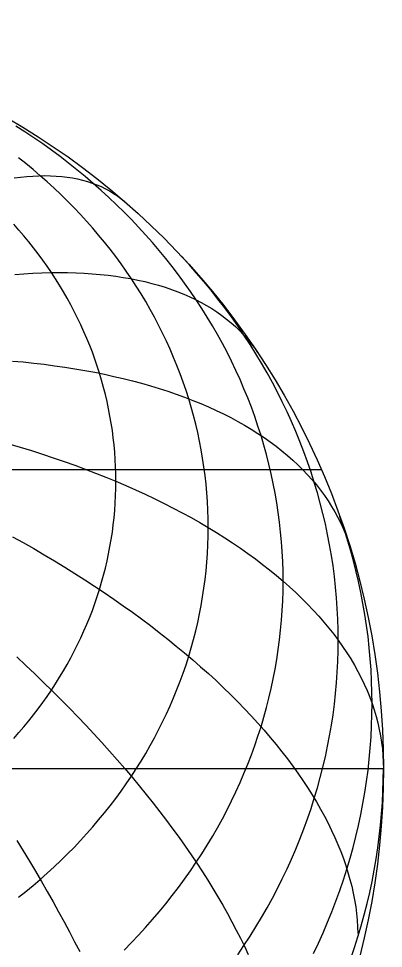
# Model space of a CAD drawing. Header units: millimetres. Extents: x -40 to 40, y -40 to 40.
# Drawn here: x 20.51 to 40, y -9.59 to 40 of the extents above; entities that cross this region are included whole.
import ezdxf

# ---------------------------------------------------------------- set-up
doc = ezdxf.new("R2010")
doc.units = ezdxf.units.MM
for name, color, linetype in [('CUT_OUTER', 1, 'Continuous'), ('ENGRAVE', 7, 'Continuous'), ('ENGRAVE_FINE', 8, 'Continuous')]:
    doc.layers.add(name, color=color, linetype=linetype)

msp = doc.modelspace()

# ---------------------------------------------------------------- linework, layer by layer
at = {"layer": 'CUT_OUTER'}
msp.add_circle((0, 0), 40, dxfattribs=at)
at = {"layer": 'ENGRAVE'}
for points in [[(20, 0), (20.6015, 0), (21.1968, 0), (21.7856, 0), (22.3677, 0), (22.9431, 0), (23.5114, 0), (24.0726, 0), (24.6265, 0), (25.1728, 0), (25.7115, 0), (26.2424, 0), (26.7652, 0), (27.2799, 0), (27.7863, 0), (28.2843, 0), (28.7736, 0), (29.2541, 0), (29.7258, 0), (30.1884, 0), (30.6418, 0), (31.0858, 0), (31.5204, 0), (31.9454, 0), (32.3607, 0), (32.7661, 0), (33.1615, 0), (33.5468, 0), (33.9219, 0), (34.2867, 0), (34.641, 0), (34.9848, 0), (35.3179, 0), (35.6403, 0), (35.9518, 0), (36.2523, 0), (36.5418, 0), (36.8202, 0), (37.0874, 0), (37.3432, 0), (37.5877, 0), (37.8207, 0), (38.0423, 0), (38.2522, 0), (38.4505, 0), (38.637, 0), (38.8118, 0), (38.9748, 0), (39.1259, 0), (39.2651, 0), (39.3923, 0), (39.5075, 0), (39.6107, 0), (39.7018, 0), (39.7809, 0), (39.8478, 0), (39.9026, 0), (39.9452, 0), (39.9756, 0), (39.9939, 0), (40, 0)], [(38.2522, -10.1281), (38.4505, -9.5484), (38.637, -8.9658), (38.8118, -8.3804), (38.9748, -7.7925), (39.1259, -7.2023), (39.2651, -6.6098), (39.3923, -6.0153), (39.5075, -5.419), (39.6107, -4.8211), (39.7018, -4.2217), (39.7809, -3.621), (39.8478, -3.0192), (39.9026, -2.4164), (39.9452, -1.813), (39.9756, -1.209), (39.9939, -0.6046), (40, 0)]]:
    msp.add_lwpolyline(points, dxfattribs=at)
at = {"layer": 'ENGRAVE_FINE'}
for points in [[(34.641, 10), (34.6357, 10.5236), (34.6199, 11.047), (34.5935, 11.5701), (34.5566, 12.0927), (34.5092, 12.6147), (34.4512, 13.1359), (34.3828, 13.6561), (34.3039, 14.1752), (34.2145, 14.693), (34.1147, 15.2094), (34.0046, 15.7243), (33.884, 16.2374), (33.7532, 16.7485), (33.612, 17.2577), (33.4607, 17.7646), (33.2991, 18.2691), (33.1274, 18.7712), (32.9456, 19.2705), (32.7537, 19.767), (32.5519, 20.2606), (32.3402, 20.751), (32.1186, 21.2382), (31.8872, 21.7219), (31.6461, 22.2021), (31.3954, 22.6785), (31.1351, 23.1511), (30.8654, 23.6197), (30.5862, 24.0841), (30.2977, 24.5443), (30, 25), (29.6931, 25.4511), (29.3772, 25.8976), (29.0524, 26.3392), (28.7187, 26.7758), (28.3763, 27.2073), (28.0252, 27.6336), (27.6655, 28.0545), (27.2975, 28.4698), (26.9211, 28.8796), (26.5366, 29.2836), (26.1439, 29.6818), (25.7433, 30.0739), (25.3348, 30.46), (24.9187, 30.8398), (24.4949, 31.2132), (24.0637, 31.5802), (23.6251, 31.9406), (23.1794, 32.2943), (22.7266, 32.6413), (22.2668, 32.9813), (21.8003, 33.3144), (21.3271, 33.6403), (20.8475, 33.9591), (20.3615, 34.2705)], [(30.6418, 12.8558), (30.6371, 13.3189), (30.6231, 13.7819), (30.5998, 14.2446), (30.5671, 14.7068), (30.5252, 15.1686), (30.4739, 15.6296), (30.4134, 16.0897), (30.3436, 16.5489), (30.2645, 17.007), (30.1763, 17.4638), (30.0788, 17.9192), (29.9722, 18.373), (29.8564, 18.8252), (29.7316, 19.2755), (29.5977, 19.7239), (29.4548, 20.1702), (29.3029, 20.6143), (29.1421, 21.056), (28.9724, 21.4952), (28.7939, 21.9318), (28.6066, 22.3656), (28.4106, 22.7965), (28.2059, 23.2244), (27.9927, 23.6491), (27.7709, 24.0706), (27.5406, 24.4886), (27.302, 24.9031), (27.0551, 25.3139), (26.7999, 25.7209), (26.5366, 26.124), (26.2651, 26.5231), (25.9857, 26.918), (25.6984, 27.3086), (25.4032, 27.6948), (25.1003, 28.0765), (24.7897, 28.4535), (24.4716, 28.8259), (24.1461, 29.1933), (23.8131, 29.5557), (23.473, 29.9131), (23.1256, 30.2653), (22.7713, 30.6122), (22.41, 30.9536), (22.0419, 31.2896), (21.667, 31.6199), (21.2856, 31.9446), (20.8976, 32.2634), (20.5034, 32.5763)], [(20.2747, 31.5036), (20.6158, 31.5467), (20.9506, 31.5801), (21.279, 31.604), (21.601, 31.6182), (21.9164, 31.6228), (22.2251, 31.6177), (22.527, 31.6031), (22.8221, 31.5787), (23.1102, 31.5448), (23.3912, 31.5013), (23.6652, 31.4482), (23.9319, 31.3855), (24.1914, 31.3132), (24.4435, 31.2314), (24.6881, 31.1401), (24.9252, 31.0393), (25.1548, 30.929), (25.3766, 30.8093), (25.5908, 30.6803), (25.7971, 30.5418), (25.9956, 30.3941), (26.1861, 30.2372)], [(25.7115, 15.3209), (25.7076, 15.7095), (25.6958, 16.098), (25.6763, 16.4862), (25.6489, 16.8741), (25.6137, 17.2616), (25.5707, 17.6484), (25.5199, 18.0345), (25.4613, 18.4198), (25.395, 18.8042), (25.3209, 19.1875), (25.2391, 19.5696), (25.1496, 19.9504), (25.0525, 20.3298), (24.9478, 20.7077), (24.8354, 21.084), (24.7155, 21.4585), (24.588, 21.8311), (24.4531, 22.2017), (24.3107, 22.5703), (24.1609, 22.9366), (24.0038, 23.3006), (23.8393, 23.6622), (23.6676, 24.0212), (23.4886, 24.3776), (23.3025, 24.7313), (23.1093, 25.082), (22.9091, 25.4298), (22.7019, 25.7745), (22.4878, 26.1161), (22.2668, 26.4543), (22.0391, 26.7891), (21.8046, 27.1205), (21.5635, 27.4483), (21.3158, 27.7723), (21.0616, 28.0926), (20.801, 28.409), (20.5341, 28.7214), (20.2609, 29.0297)], [(37.5877, 6.8404), (37.582, 7.4085), (37.5648, 7.9764), (37.5362, 8.544), (37.4961, 9.1111), (37.4447, 9.6775), (37.3818, 10.243), (37.3075, 10.8075), (37.2219, 11.3708), (37.1249, 11.9326), (37.0167, 12.493), (36.8971, 13.0516), (36.7663, 13.6083), (36.6243, 14.163), (36.4712, 14.7154), (36.3069, 15.2655), (36.1316, 15.8129), (35.9453, 16.3577), (35.748, 16.8995), (35.5399, 17.4383), (35.3209, 17.9738), (35.0911, 18.506), (34.8507, 19.0346), (34.5997, 19.5594), (34.3381, 20.0805), (34.066, 20.5974), (33.7836, 21.1102), (33.4909, 21.6187), (33.188, 22.1226), (32.8749, 22.6219), (32.5519, 23.1164), (32.219, 23.6059), (31.8762, 24.0903), (31.5237, 24.5694), (31.1616, 25.0432), (30.79, 25.5114), (30.4091, 25.9739), (30.0189, 26.4306), (29.6195, 26.8814), (29.2111, 27.326)], [(20.3115, 26.357), (20.7981, 26.3932), (21.2785, 26.4214), (21.7523, 26.4415), (22.2195, 26.4535), (22.6799, 26.4575), (23.1334, 26.4534), (23.5799, 26.4413), (24.0192, 26.4211), (24.4512, 26.3929), (24.8757, 26.3567), (25.2927, 26.3124), (25.7019, 26.26), (26.1034, 26.1997), (26.4968, 26.1315), (26.8822, 26.0552), (27.2594, 25.971), (27.6283, 25.8789), (27.9888, 25.7789), (28.3408, 25.6711), (28.6841, 25.5555), (29.0187, 25.432), (29.3445, 25.3008), (29.6613, 25.1619), (29.9691, 25.0154), (30.2677, 24.8612), (30.5572, 24.6995), (30.8373, 24.5302), (31.108, 24.3535), (31.3693, 24.1693), (31.621, 23.9778), (31.863, 23.7789), (32.0954, 23.5729), (32.318, 23.3596), (32.5307, 23.1393), (32.7336, 22.9118), (32.9264, 22.6774), (33.1093, 22.4361), (33.282, 22.188)], [(20.1885, 21.7373), (20.7604, 21.6851), (21.3259, 21.6262), (21.8849, 21.5607), (22.4373, 21.4887), (22.9828, 21.4101), (23.5214, 21.325), (24.0528, 21.2334), (24.5768, 21.1353), (25.0934, 21.0308), (25.6023, 20.9199), (26.1034, 20.8026), (26.5966, 20.679), (27.0816, 20.549), (27.5585, 20.4128), (28.0269, 20.2704), (28.4868, 20.1219), (28.938, 19.9672), (29.3804, 19.8064), (29.8138, 19.6396), (30.2382, 19.4668), (30.6533, 19.288), (31.0591, 19.1034), (31.4555, 18.913), (31.8423, 18.7168), (32.2193, 18.5149), (32.5866, 18.3074), (32.9439, 18.0943), (33.2912, 17.8757), (33.6284, 17.6516), (33.9553, 17.4222), (34.2718, 17.1874), (34.578, 16.9474), (34.8736, 16.7023), (35.1585, 16.452), (35.4328, 16.1968), (35.6963, 15.9366), (35.9489, 15.6716), (36.1905, 15.4018), (36.4211, 15.1273), (36.6407, 14.8482), (36.849, 14.5646), (37.0462, 14.2765), (37.232, 13.9841), (37.4066, 13.6874), (37.5697, 13.3866), (37.7214, 13.0816), (37.8615, 12.7727), (37.9902, 12.4599), (38.1073, 12.1434), (38.2128, 11.8231)], [(20, 17.3205), (20.6015, 17.1433), (21.1968, 16.961), (21.7856, 16.7734), (22.3677, 16.5808), (22.9431, 16.383), (23.5114, 16.1803), (24.0726, 15.9727), (24.6265, 15.7602), (25.1728, 15.5429), (25.7115, 15.3209), (26.2424, 15.0942), (26.7652, 14.8629), (27.2799, 14.6271), (27.7863, 14.3868), (28.2843, 14.1421), (28.7736, 13.8932), (29.2541, 13.64), (29.7258, 13.3826), (30.1884, 13.1212), (30.6418, 12.8558), (31.0858, 12.5864), (31.5204, 12.3132), (31.9454, 12.0363), (32.3607, 11.7557), (32.7661, 11.4715), (33.1615, 11.1839), (33.5468, 10.8928), (33.9219, 10.5984), (34.2867, 10.3008), (34.641, 10), (34.9848, 9.6962), (35.3179, 9.3894), (35.6403, 9.0798), (35.9518, 8.7674), (36.2523, 8.4524), (36.5418, 8.1347), (36.8202, 7.8146), (37.0874, 7.4921), (37.3432, 7.1674), (37.5877, 6.8404), (37.8207, 6.5114), (38.0423, 6.1803), (38.2522, 5.8474), (38.4505, 5.5127), (38.637, 5.1764), (38.8118, 4.8384), (38.9748, 4.499), (39.1259, 4.1582), (39.2651, 3.8162), (39.3923, 3.473), (39.5075, 3.1287), (39.6107, 2.7835), (39.7018, 2.4374), (39.7809, 2.0906), (39.8478, 1.7431), (39.9026, 1.3951), (39.9452, 1.0467), (39.9756, 0.698), (39.9939, 0.349), (40, 0)], [(19.9787, 15.95), (20.5125, 15.95), (21.0402, 15.95), (21.5614, 15.95), (22.076, 15.95), (22.5839, 15.95), (23.085, 15.95), (23.579, 15.95), (24.0658, 15.95), (24.5453, 15.95), (25.0173, 15.95), (25.4817, 15.95), (25.9384, 15.95), (26.3871, 15.95), (26.8278, 15.95), (27.2603, 15.95), (27.6846, 15.95), (28.1004, 15.95), (28.5076, 15.95), (28.9061, 15.95), (29.2959, 15.95), (29.6767, 15.95), (30.0485, 15.95), (30.4111, 15.95), (30.7645, 15.95), (31.1084, 15.95), (31.443, 15.95), (31.7679, 15.95), (32.0832, 15.95), (32.3886, 15.95), (32.6843, 15.95), (32.9699, 15.95), (33.2455, 15.95), (33.511, 15.95), (33.7663, 15.95), (34.0113, 15.95), (34.246, 15.95), (34.4702, 15.95), (34.6839, 15.95), (34.887, 15.95), (35.0796, 15.95), (35.2614, 15.95), (35.4325, 15.95), (35.5928, 15.95), (35.7422, 15.95), (35.8808, 15.95), (36.0084, 15.95), (36.1251, 15.95), (36.2308, 15.95), (36.3254, 15.95), (36.409, 15.95), (36.4815, 15.95), (36.5428, 15.95), (36.593, 15.95), (36.6321, 15.95), (36.6601, 15.95), (36.6768, 15.95), (36.6824, 15.95)], [(20.2609, 1.6121), (20.5341, 1.9204), (20.801, 2.2328), (21.0616, 2.5492), (21.3158, 2.8694), (21.5635, 3.1935), (21.8046, 3.5213), (22.0391, 3.8526), (22.2668, 4.1875), (22.4878, 4.5257), (22.7019, 4.8673), (22.9091, 5.212), (23.1093, 5.5598), (23.3025, 5.9105), (23.4886, 6.2642), (23.6676, 6.6206), (23.8393, 6.9796), (24.0038, 7.3412), (24.1609, 7.7052), (24.3107, 8.0715), (24.4531, 8.4401), (24.588, 8.8107), (24.7155, 9.1833), (24.8354, 9.5578), (24.9478, 9.9341), (25.0525, 10.3119), (25.1496, 10.6914), (25.2391, 11.0722), (25.3209, 11.4543), (25.395, 11.8376), (25.4613, 12.2219), (25.5199, 12.6072), (25.5707, 12.9934), (25.6137, 13.3802), (25.6489, 13.7676), (25.6763, 14.1555), (25.6958, 14.5438), (25.7076, 14.9323), (25.7115, 15.3209)], [(39.3923, 3.473), (39.3863, 4.0683), (39.3683, 4.6636), (39.3383, 5.2584), (39.2964, 5.8527), (39.2424, 6.4463), (39.1765, 7.0389), (39.0987, 7.6305), (39.0089, 8.2208), (38.9073, 8.8097), (38.7939, 9.3969), (38.6686, 9.9824), (38.5315, 10.5658), (38.3827, 11.1471), (38.2222, 11.7261), (38.05, 12.3025), (37.8663, 12.8763), (37.6711, 13.4471)], [(20.5034, -6.8648), (20.8976, -6.5519), (21.2856, -6.2331), (21.667, -5.9084), (22.0419, -5.5781), (22.41, -5.2421), (22.7713, -4.9007), (23.1256, -4.5538), (23.473, -4.2016), (23.8131, -3.8442), (24.1461, -3.4818), (24.4716, -3.1143), (24.7897, -2.742), (25.1003, -2.365), (25.4032, -1.9833), (25.6984, -1.5971), (25.9857, -1.2065), (26.2651, -0.8116), (26.5366, -0.4125), (26.7999, -0.0094), (27.0551, 0.3976), (27.302, 0.8084), (27.5406, 1.2229), (27.7709, 1.6409), (27.9927, 2.0624), (28.2059, 2.4871), (28.4106, 2.915), (28.6066, 3.3459), (28.7939, 3.7797), (28.9724, 4.2163), (29.1421, 4.6555), (29.3029, 5.0972), (29.4548, 5.5413), (29.5977, 5.9876), (29.7316, 6.436), (29.8564, 6.8863), (29.9722, 7.3385), (30.0788, 7.7923), (30.1763, 8.2477), (30.2645, 8.7045), (30.3436, 9.1626), (30.4134, 9.6218), (30.4739, 10.0819), (30.5252, 10.5429), (30.5671, 11.0047), (30.5998, 11.4669), (30.6231, 11.9296), (30.6371, 12.3926), (30.6418, 12.8558)], [(20.1871, 12.3686), (20.759, 12.0509), (21.3245, 11.7296), (21.8836, 11.4047), (22.436, 11.0763), (22.9815, 10.7445), (23.5201, 10.4095), (24.0515, 10.0713), (24.5755, 9.73), (25.0921, 9.3857), (25.6011, 9.0387), (26.1022, 8.6888), (26.5954, 8.3363), (27.0805, 7.9813), (27.5573, 7.6238), (28.0257, 7.264), (28.4857, 6.902), (28.9369, 6.5379), (29.3793, 6.1718), (29.8128, 5.8038), (30.2371, 5.4341), (30.6523, 5.0627), (31.0582, 4.6897), (31.4545, 4.3154), (31.8413, 3.9397), (32.2184, 3.5628), (32.5857, 3.1848), (32.9431, 2.8059), (33.2904, 2.4261), (33.6276, 2.0455), (33.9545, 1.6644), (34.2711, 1.2827), (34.5772, 0.9007), (34.8729, 0.5183), (35.1579, 0.1358), (35.4322, -0.2467), (35.6956, -0.6291), (35.9483, -1.0114), (36.1899, -1.3934), (36.4206, -1.7749), (36.6402, -2.1559), (36.8485, -2.5362), (37.0457, -2.9158), (37.2316, -3.2944), (37.4061, -3.6721), (37.5693, -4.0487), (37.721, -4.424), (37.8612, -4.798), (37.9899, -5.1705), (38.107, -5.5414), (38.2125, -5.9106), (38.3064, -6.2781), (38.3886, -6.6436), (38.4591, -7.0071), (38.5179, -7.3685), (38.5649, -7.7276), (38.6002, -8.0844), (38.6238, -8.4387), (38.6356, -8.7905)], [(26.1439, -9.6818), (26.5366, -9.2836), (26.9211, -8.8796), (27.2975, -8.4698), (27.6655, -8.0545), (28.0252, -7.6336), (28.3763, -7.2073), (28.7187, -6.7758), (29.0524, -6.3392), (29.3772, -5.8976), (29.6931, -5.4511), (30, -5), (30.2977, -4.5443), (30.5862, -4.0841), (30.8654, -3.6197), (31.1351, -3.1511), (31.3954, -2.6785), (31.6461, -2.2021), (31.8872, -1.7219), (32.1186, -1.2382), (32.3402, -0.751), (32.5519, -0.2606), (32.7537, 0.233), (32.9456, 0.7295), (33.1274, 1.2288), (33.2991, 1.7309), (33.4607, 2.2354), (33.612, 2.7423), (33.7532, 3.2515), (33.884, 3.7626), (34.0046, 4.2757), (34.1147, 4.7906), (34.2145, 5.307), (34.3039, 5.8248), (34.3828, 6.3439), (34.4512, 6.8641), (34.5092, 7.3853), (34.5566, 7.9073), (34.5935, 8.4299), (34.6199, 8.953), (34.6357, 9.4764), (34.641, 10)], [(32.219, -9.9251), (32.5519, -9.4356), (32.8749, -8.9411), (33.188, -8.4418), (33.4909, -7.9379), (33.7836, -7.4294), (34.066, -6.9166), (34.3381, -6.3997), (34.5997, -5.8786), (34.8507, -5.3538), (35.0911, -4.8252), (35.3209, -4.293), (35.5399, -3.7575), (35.748, -3.2187), (35.9453, -2.6769), (36.1316, -2.1321), (36.3069, -1.5847), (36.4712, -1.0346), (36.6243, -0.4822), (36.7663, 0.0725), (36.8971, 0.6292), (37.0167, 1.1878), (37.1249, 1.7482), (37.2219, 2.3101), (37.3075, 2.8733), (37.3818, 3.4378), (37.4447, 4.0033), (37.4961, 4.5697), (37.5362, 5.1368), (37.5648, 5.7044), (37.582, 6.2723), (37.5877, 6.8404)], [(20.4114, 5.9537), (20.8968, 5.5029), (21.3758, 5.0504), (21.8482, 4.5963), (22.3141, 4.1409), (22.7731, 3.6842), (23.2252, 3.2264), (23.6702, 2.7676), (24.108, 2.308), (24.5385, 1.8477), (24.9615, 1.3868), (25.3769, 0.9254), (25.7846, 0.4638), (26.1844, 0.0021), (26.5762, -0.4597), (26.9599, -0.9213), (27.3355, -1.3826), (27.7027, -1.8435), (28.0614, -2.3039), (28.4116, -2.7635), (28.7532, -3.2223), (29.086, -3.6801), (29.4099, -4.1368), (29.7249, -4.5923), (30.0308, -5.0463), (30.3276, -5.4988), (30.6151, -5.9496), (30.8934, -6.3986), (31.1622, -6.8457), (31.4215, -7.2907), (31.6712, -7.7334), (31.9113, -8.1738), (32.1417, -8.6118), (32.3622, -9.0471), (32.573, -9.4796), (32.7738, -9.9092)], [(36.2608, -9.8567), (36.5239, -9.3066), (36.7759, -8.7527), (37.0167, -8.195), (37.2462, -7.6337), (37.4643, -7.0691), (37.6711, -6.5012), (37.8663, -5.9303), (38.05, -5.3566), (38.2222, -4.7801), (38.3827, -4.2012), (38.5315, -3.6199), (38.6686, -3.0364), (38.7939, -2.451), (38.9073, -1.8638), (39.0089, -1.2749), (39.0987, -0.6846), (39.1765, -0.093), (39.2424, 0.4997), (39.2964, 1.0932), (39.3383, 1.6875), (39.3683, 2.2824), (39.3863, 2.8776), (39.3923, 3.473)], [(20.4171, -3.8408), (20.7556, -4.388), (21.0878, -4.9339), (21.4135, -5.4783), (21.7328, -6.021), (22.0454, -6.5619), (22.3513, -7.1007), (22.6504, -7.6375), (22.9426, -8.1719), (23.2278, -8.7038), (23.5059, -9.233), (23.7769, -9.7594)]]:
    msp.add_lwpolyline(points, dxfattribs=at)

doc.saveas('drawing.dxf')
